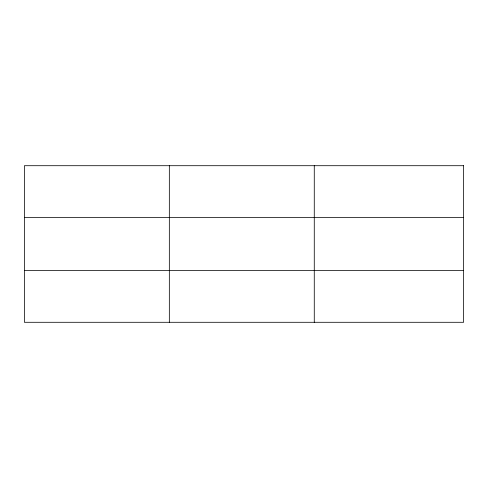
<?xml version="1.0" encoding="UTF-8"?>
<svg xmlns="http://www.w3.org/2000/svg" width="488" height="488" viewBox="0 0 488 488"><rect width="100%" height="100%" fill="white"/><g stroke="black" fill="none" stroke-linecap="round" stroke-linejoin="round"><path stroke-width="0.73" d="M169.336 165.706L169.336 322.293M314.272 165.706L314.272 322.293M24.4 217.38L463.6 217.38M24.4 270.62L463.6 270.62M463.6 165.706L463.6 322.293L24.4 322.293L24.4 165.706L463.6 165.706"/></g></svg>
